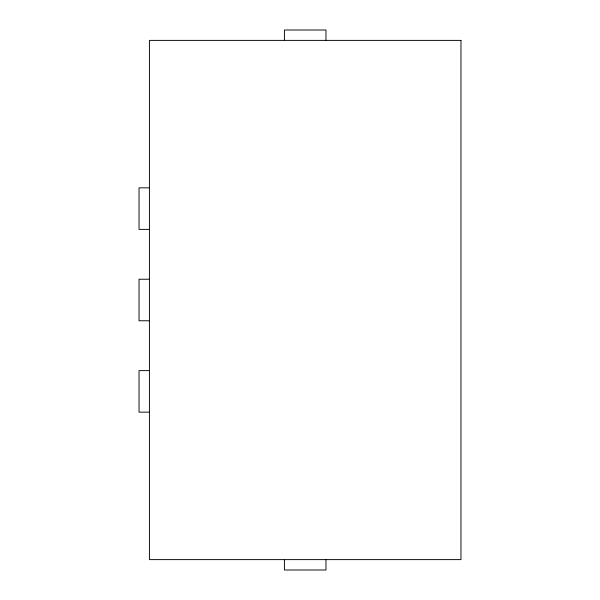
<?xml version="1.0" encoding="UTF-8"?>
<svg xmlns="http://www.w3.org/2000/svg" width="600" height="600" viewBox="0 0 600 600"><rect width="100%" height="100%" fill="white"/><g stroke="black" fill="none" stroke-linecap="round" stroke-linejoin="round"><path stroke-width="0.9" d="M149.422 187.845L139.035 187.845L139.035 229.388L149.422 229.388M149.422 279.233L139.035 279.233L139.035 320.767L149.422 320.767M149.422 370.62L139.035 370.62L139.035 412.147L149.422 412.147M325.965 40.388L325.965 30L284.423 30L284.423 40.388M325.965 559.612L325.965 570L284.423 570L284.423 559.612M460.965 40.388L149.422 40.388L149.422 559.612L460.965 559.612L460.965 40.388"/></g></svg>
